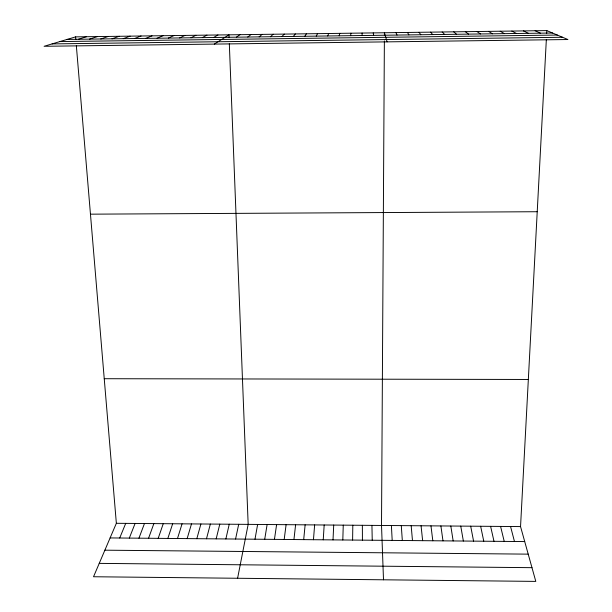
<?xml version="1.0" encoding="UTF-8"?>
<svg xmlns="http://www.w3.org/2000/svg" width="612" height="612" viewBox="0 0 612 612"><rect width="100%" height="100%" fill="white"/><g stroke="black" fill="none" stroke-linecap="round" stroke-linejoin="round"><path stroke-width="0.92" d="M384.374 40.943L381.513 525.456L383.502 579.801M384.405 35.488L384.42 32.765L387.105 41.861M352.611 540.059L352.81 525.226M342.812 539.968L343.255 525.142M333.02 539.883L333.708 525.065M76.355 45.831L116.356 523.298L93.529 576.749L535.798 581.4L520.544 526.588L546.332 39.757M546.669 33.346L546.814 30.6L75.605 36.873L44.102 46.29L567.898 39.528L546.814 30.6M323.235 539.799L324.176 524.989M313.459 539.715L314.644 524.912M303.697 539.623L305.128 524.836M293.936 539.539L295.611 524.759M350.638 35.68L350.928 33.209M284.19 539.455L286.102 524.683M274.444 539.371L276.609 524.599M264.713 539.287L267.123 524.522M254.99 539.195L257.637 524.446M237.594 578.264L248.166 524.369L229.324 43.85M235.566 539.027L238.703 524.293M225.866 538.942L229.24 524.216M216.174 538.858L219.792 524.14M339.163 35.825L339.79 33.354M206.489 538.774L210.352 524.063M196.819 538.682L200.912 523.987M187.15 538.598L191.487 523.91M177.488 538.514L182.07 523.834M167.841 538.43L172.66 523.757M158.194 538.346L163.259 523.681M148.563 538.262L153.864 523.604M138.939 538.178L144.47 523.528M327.695 35.978L328.659 33.507M129.323 538.093L135.091 523.451M119.707 538.009L125.72 523.375M316.243 36.131L317.536 33.652M304.799 36.284L306.428 33.798M293.362 36.437L295.336 33.951M281.941 36.582L284.243 34.096M270.535 36.735L273.166 34.241M259.136 36.888L262.104 34.387M247.745 37.034L251.05 34.54M236.37 37.187L240.003 34.685M214.315 44.095L228.972 34.83L229.072 37.539M213.649 37.485L217.948 34.976M202.312 37.638L206.933 35.121M190.982 37.783L195.932 35.274M179.66 37.936L184.939 35.419M168.354 38.082L173.961 35.565M157.055 38.235L162.991 35.71M145.771 38.38L152.028 35.856M134.495 38.533L141.081 36.001M123.234 38.678L130.142 36.146M111.981 38.831L119.218 36.292M100.735 38.977L108.293 36.437M89.505 39.122L97.392 36.582M78.29 39.275L86.491 36.728M67.083 39.42L552.514 33.01M59.877 41.578L557.333 35.052M52.074 43.911L562.558 37.263M90.461 214.169L537.221 211.721M104.247 378.713L528.332 379.463M116.356 523.298L520.544 526.588M110.106 537.925L524.713 541.574M104.866 550.188L528.217 554.143M99.236 563.377L531.981 567.676M535.14 30.753L540.472 33.17M523.474 30.914L528.454 33.331M511.823 31.067L516.444 33.492M500.18 31.22L504.441 33.645M488.552 31.373L492.461 33.805M476.939 31.533L480.489 33.966M465.334 31.686L468.524 34.119M453.737 31.839L456.575 34.28M442.155 31.992L444.641 34.433M430.588 32.145L432.715 34.593M419.029 32.298L420.804 34.754M407.477 32.451L408.908 34.907M395.941 32.612L397.02 35.068M510.553 526.511L514.462 541.482M500.578 526.427L504.227 541.391M490.61 526.343L493.991 541.299M480.649 526.266L483.771 541.215M470.697 526.182L473.558 541.123M460.752 526.106L463.361 541.031M450.814 526.022L453.163 540.939M373.243 32.91L373.634 35.374M440.892 525.938L442.981 540.855M430.97 525.861L432.806 540.763M421.064 525.777L422.64 540.671M411.165 525.7L412.48 540.587M75.605 36.873L75.834 39.558M401.273 525.616L402.329 540.495M391.389 525.54L392.193 540.404M371.935 525.379L372.234 540.228M362.082 33.056L362.128 35.527M362.365 525.303L362.419 540.144"/></g></svg>
